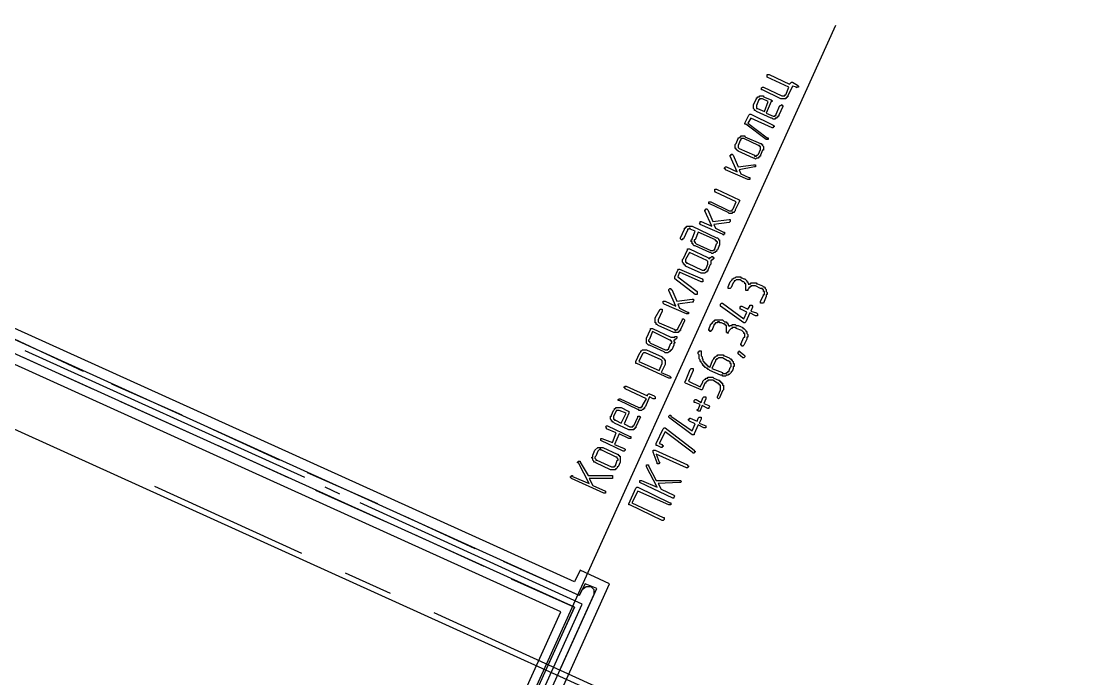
# Model space of a CAD drawing. Header units: millimetres. Extents: x 1 to 1188, y 1 to 840.
# Drawn here: x 205 to 274.5, y 661.6 to 704.5 of the extents above; entities that cross this region are included whole.
import ezdxf

# ---------------------------------------------------------------- set-up
doc = ezdxf.new("R2010")
doc.units = ezdxf.units.MM
doc.layers.add('GEOMETRY', color=7, linetype='Continuous')

msp = doc.modelspace()

# ---------------------------------------------------------------- linework, layer by layer
at = {"layer": 'GEOMETRY'}
for points in [[(46.616, 749.497), (449.588, 566.871)], [(258.071, 704.222), (234.322, 651.771)], [(209.048, 681.68), (204.541, 683.776)], [(223.464, 674.758), (205.239, 683.014)], [(205.048, 682.632), (209.62, 680.536)], [(215.463, 678.822), (210.891, 680.854)], [(211.463, 679.71), (215.97, 677.679)], [(221.813, 675.902), (217.241, 677.996)], [(217.813, 676.854), (222.384, 674.758)], [(228.227, 673.044), (223.654, 675.076)], [(223.273, 669.805), (213.684, 674.186)], [(224.163, 673.932), (228.734, 671.901)], [(225.75, 673.679), (224.797, 674.123)], [(237.306, 657.105), (241.56, 666.503), (227.083, 673.107)], [(234.577, 670.122), (230.004, 672.218)], [(230.576, 671.076), (235.147, 668.98)], [(241.37, 667.075), (236.418, 669.297)], [(229.052, 667.202), (226.131, 668.535)], [(236.926, 668.154), (241.053, 666.313)], [(241.37, 667.075), (241.56, 667.456), (241.815, 667.646), (242.132, 667.646), (242.323, 667.456), (242.323, 667.139), (240.164, 662.376)], [(241.053, 666.313), (239.402, 662.693)], [(246.388, 659.328), (231.909, 665.931)]]:
    msp.add_lwpolyline(points, dxfattribs=at)
for points in [[(231.592, 641.802), (243.339, 667.836), (241.434, 668.726), (241.053, 667.964), (75.827, 742.767), (74.938, 740.861), (76.334, 740.227), (67.064, 719.653), (65.666, 720.288), (64.777, 718.319), (104.845, 700.158), (103.83, 697.872), (105.798, 696.983), (106.814, 699.269), (160.726, 674.885), (159.646, 672.598), (161.615, 671.71), (162.694, 673.996), (229.941, 643.453), (229.623, 642.691)], [(231.273, 642.691), (242.514, 667.519), (241.752, 667.836), (241.37, 667.075), (76.207, 741.941), (75.827, 741.179), (77.223, 740.544), (67.381, 718.827), (65.983, 719.398), (65.603, 718.636), (105.734, 700.476), (104.655, 698.19), (105.481, 697.872), (106.496, 700.158), (161.552, 675.203), (160.535, 672.917), (161.297, 672.535), (162.377, 674.821), (230.83, 643.833), (230.448, 643.008)], [(241.053, 666.313), (77.985, 740.164), (68.143, 718.446), (106.814, 700.92), (161.932, 675.965), (231.21, 644.595)], [(240.164, 665.995), (78.303, 739.338), (69.031, 718.764), (230.83, 645.421)], [(255.023, 700.221), (253.627, 700.856), (253.627, 701.047), (253.753, 701.047), (255.086, 700.413), (255.151, 700.476), (255.214, 700.539), (255.277, 700.539), (255.594, 700.348), (255.658, 700.285), (255.658, 700.221), (255.594, 700.221), (255.531, 700.158), (255.531, 700.221), (255.277, 700.285), (254.959, 699.651), (254.959, 699.586), (254.896, 699.586), (254.896, 699.523), (254.832, 699.523), (254.832, 699.459), (254.515, 699.459), (253.308, 700.031), (253.245, 700.031), (253.245, 700.158), (253.308, 700.221), (253.372, 700.221), (254.579, 699.651), (254.769, 699.651), (254.769, 699.714), (254.832, 699.714)], [(253.563, 698.507), (254.007, 698.317), (254.134, 698.317), (254.134, 698.38), (254.197, 698.38), (254.197, 698.444), (254.452, 699.015), (254.515, 699.015), (254.579, 699.079), (254.579, 699.015), (254.642, 699.015), (254.642, 698.952), (254.389, 698.38), (254.389, 698.317), (254.325, 698.317), (254.325, 698.253), (254.26, 698.253), (254.26, 698.19), (254.134, 698.19), (254.134, 698.127), (254.007, 698.127), (253.944, 698.19), (253.88, 698.19), (252.928, 698.634), (252.864, 698.697), (252.801, 698.697), (252.801, 698.76), (252.738, 698.825), (252.738, 699.079), (252.928, 699.459), (252.928, 699.523), (252.991, 699.523), (252.991, 699.586), (253.118, 699.586), (253.118, 699.651), (253.372, 699.651), (253.372, 699.586), (253.88, 699.396), (253.88, 699.332), (253.944, 699.332), (253.944, 699.269), (253.88, 699.269)], [(253.435, 698.634), (253.69, 699.269), (253.308, 699.459), (253.118, 699.459), (253.118, 699.396), (253.055, 699.396), (253.055, 699.332), (252.928, 699.015), (252.928, 698.825), (252.991, 698.825)], [(254.007, 697.745), (254.07, 697.681), (254.07, 697.618), (254.007, 697.618), (254.007, 697.555), (253.944, 697.555), (252.546, 698.19), (252.356, 697.872), (253.627, 696.919), (253.69, 696.919), (253.69, 696.793), (253.563, 696.793), (252.229, 697.808), (252.166, 697.808), (252.166, 697.872), (252.419, 698.38), (252.483, 698.444), (252.546, 698.444)], [(253.181, 696.539), (253.245, 696.539), (253.245, 696.476), (253.308, 696.476), (253.308, 696.411), (253.372, 696.348), (253.372, 696.094), (253.308, 696.094), (253.181, 695.777), (253.181, 695.714), (253.118, 695.714), (253.118, 695.65), (253.055, 695.65), (253.055, 695.585), (252.928, 695.585), (252.864, 695.522), (252.801, 695.585), (252.738, 695.585), (251.721, 696.031), (251.594, 696.157), (251.594, 696.221), (251.531, 696.221), (251.531, 696.476), (251.594, 696.539), (251.721, 696.856), (251.721, 696.919), (251.784, 696.919), (251.848, 696.983), (251.911, 696.983), (251.911, 697.046), (252.166, 697.046), (252.166, 696.983)], [(253.055, 696.411), (252.102, 696.856), (251.911, 696.856), (251.911, 696.793), (251.848, 696.729), (251.721, 696.411), (251.721, 696.284), (251.784, 696.221), (252.801, 695.777), (252.801, 695.714), (252.928, 695.714), (252.928, 695.777), (252.991, 695.777), (253.055, 695.84), (253.181, 696.157), (253.181, 696.348), (253.118, 696.348), (253.118, 696.411)], [(251.721, 695.015), (252.738, 695.142), (252.864, 695.142), (252.864, 695.015), (252.801, 695.015), (251.784, 694.823), (251.911, 694.57), (252.419, 694.316), (252.483, 694.316), (252.483, 694.189), (252.356, 694.189), (250.895, 694.823), (250.895, 694.888), (250.832, 694.888), (250.832, 694.952), (250.895, 695.015), (250.959, 695.015), (251.657, 694.697), (251.214, 695.714), (251.214, 695.777), (251.277, 695.777), (251.277, 695.84), (251.34, 695.84), (251.404, 695.777)], [(251.784, 692.856), (251.848, 692.792), (251.784, 692.792), (251.784, 692.729), (251.531, 692.22), (251.531, 692.157), (251.467, 692.094), (251.467, 692.03), (251.34, 692.03), (251.34, 691.967), (251.15, 691.967), (251.085, 692.03), (249.88, 692.602), (249.816, 692.602), (249.816, 692.729), (249.943, 692.729), (251.15, 692.157), (251.34, 692.157), (251.34, 692.22), (251.404, 692.284), (251.594, 692.729), (250.26, 693.364), (250.197, 693.427), (250.197, 693.554), (250.323, 693.554)], [(250.07, 691.458), (251.15, 691.585), (251.214, 691.585), (251.214, 691.458), (251.15, 691.395), (250.133, 691.268), (250.26, 691.014), (250.769, 690.76), (250.832, 690.76), (250.832, 690.633), (250.769, 690.633), (250.769, 690.569), (250.705, 690.633), (249.244, 691.268), (249.244, 691.331), (249.181, 691.331), (249.244, 691.395), (249.244, 691.458), (249.308, 691.458), (250.006, 691.141), (249.563, 692.157), (249.563, 692.22), (249.626, 692.22), (249.626, 692.284), (249.689, 692.284), (249.753, 692.22)], [(248.927, 690.823), (248.609, 690.951), (248.609, 691.014), (248.546, 691.014), (248.482, 690.951), (248.419, 690.951), (248.419, 690.888), (248.165, 690.316), (248.102, 690.316), (248.102, 690.252), (248.039, 690.252), (247.975, 690.316), (247.975, 690.379), (248.229, 690.951), (248.229, 691.014), (248.292, 691.014), (248.292, 691.078), (248.356, 691.078), (248.356, 691.141), (248.736, 691.141), (250.323, 690.379), (250.388, 690.379), (250.452, 690.316), (250.452, 690.252), (250.515, 690.252), (250.515, 689.934), (250.388, 689.617), (250.323, 689.554), (250.323, 689.49), (250.26, 689.49), (250.197, 689.427), (250.133, 689.427), (250.07, 689.364), (250.006, 689.364), (249.943, 689.427), (249.88, 689.427), (248.927, 689.871), (248.864, 689.871), (248.801, 689.934), (248.801, 689.998), (248.736, 689.998), (248.736, 690.126), (248.673, 690.126), (248.673, 690.252), (248.736, 690.252), (248.736, 690.316)], [(249.118, 690.76), (248.927, 690.252), (248.864, 690.252), (248.864, 690.126), (248.927, 690.126), (248.927, 690.061), (248.991, 689.998), (249.943, 689.554), (250.07, 689.554), (250.133, 689.617), (250.197, 689.617), (250.197, 689.681), (250.323, 689.998), (250.388, 690.061), (250.388, 690.126), (250.323, 690.126), (250.323, 690.189), (250.26, 690.189), (250.26, 690.252)], [(249.943, 689.109), (250.006, 689.172), (250.07, 689.172), (250.07, 689.109), (250.133, 689.109), (250.133, 689.045), (250.07, 688.982), (250.006, 688.982), (250.006, 688.919), (249.943, 688.919), (249.943, 688.665), (249.88, 688.602), (249.753, 688.283), (249.753, 688.22), (249.689, 688.22), (249.689, 688.156), (249.626, 688.156), (249.563, 688.093), (249.308, 688.093), (248.292, 688.538), (248.292, 688.602), (248.229, 688.602), (248.229, 688.665), (248.165, 688.665), (248.165, 688.728), (248.102, 688.792), (248.102, 688.982), (248.165, 689.045), (248.419, 689.617), (248.419, 689.681), (248.546, 689.681), (249.753, 689.109), (249.816, 689.045), (249.88, 689.045), (249.88, 689.109)], [(249.689, 688.919), (248.546, 689.427), (248.292, 688.982), (248.292, 688.792), (248.356, 688.792), (248.356, 688.728), (248.419, 688.728), (249.371, 688.283), (249.563, 688.283), (249.563, 688.347), (249.626, 688.347), (249.753, 688.665), (249.753, 688.855)], [(249.371, 687.713), (249.435, 687.648), (249.435, 687.521), (249.308, 687.521), (247.91, 688.156), (247.784, 687.839), (249.054, 686.886), (249.054, 686.696), (248.927, 686.696), (247.594, 687.713), (247.594, 687.839), (247.784, 688.283), (247.847, 688.347), (247.91, 688.347)], [(252.419, 687.331), (252.419, 687.394), (252.546, 687.394), (252.546, 687.458), (252.928, 687.458), (252.928, 687.394), (252.991, 687.394), (253.308, 687.268), (253.372, 687.204), (253.435, 687.204), (253.435, 687.141), (253.498, 687.141), (253.498, 687.077), (253.563, 687.014), (253.563, 686.886), (253.627, 686.823), (253.627, 686.696), (253.563, 686.696), (253.563, 686.569), (253.372, 686.125), (253.181, 686.125), (253.181, 686.252), (253.372, 686.632), (253.372, 686.696), (253.435, 686.696), (253.435, 686.886), (253.372, 686.886), (253.372, 687.014), (253.308, 687.014), (253.308, 687.077), (253.181, 687.077), (252.864, 687.268), (252.546, 687.268), (252.546, 687.204), (252.483, 687.204), (252.483, 687.141), (252.419, 687.141), (252.419, 687.077), (252.356, 687.014), (252.356, 686.951), (252.229, 686.951), (252.229, 687.394), (252.166, 687.394), (252.166, 687.458), (252.102, 687.521), (252.039, 687.521), (251.848, 687.648), (251.594, 687.648), (251.531, 687.585), (251.467, 687.585), (251.467, 687.521), (251.404, 687.458), (251.277, 687.141), (251.214, 687.077), (251.085, 687.077), (251.085, 687.204), (251.214, 687.521), (251.34, 687.648), (251.34, 687.713), (251.404, 687.713), (251.467, 687.776), (251.531, 687.776), (251.594, 687.839), (251.911, 687.839), (251.911, 687.776), (251.976, 687.776), (252.102, 687.713), (252.166, 687.713), (252.229, 687.648), (252.293, 687.585), (252.293, 687.521), (252.356, 687.521), (252.356, 687.458), (252.419, 687.394)], [(247.72, 686.252), (248.736, 686.379), (248.801, 686.379), (248.864, 686.315), (248.801, 686.252), (248.801, 686.189), (248.736, 686.189), (247.784, 686.06), (247.91, 685.807), (248.419, 685.553), (248.482, 685.553), (248.482, 685.427), (248.356, 685.427), (246.895, 686.06), (246.831, 686.125), (246.831, 686.252), (246.958, 686.252), (247.657, 685.934), (247.213, 686.951), (247.213, 687.014), (247.277, 687.077), (247.34, 687.077), (247.34, 687.014), (247.403, 687.014)], [(248.229, 684.981), (247.975, 684.41), (247.975, 684.346), (247.91, 684.346), (247.91, 684.283), (247.847, 684.283), (247.847, 684.219), (247.53, 684.219), (246.514, 684.664), (246.451, 684.728), (246.388, 684.728), (246.388, 684.855), (246.323, 684.855), (246.323, 685.172), (246.641, 685.744), (246.768, 685.744), (246.768, 685.617), (246.514, 685.045), (246.514, 684.918), (246.578, 684.855), (247.594, 684.41), (247.594, 684.346), (247.657, 684.346), (247.72, 684.41), (247.784, 684.41), (247.784, 684.473), (248.102, 685.045), (248.102, 685.108), (248.165, 685.108), (248.229, 685.045)], [(252.356, 685.744), (252.483, 685.934), (252.483, 685.997), (252.61, 685.997), (252.673, 685.934), (252.673, 685.87), (252.546, 685.617), (252.928, 685.49), (252.991, 685.427), (252.991, 685.298), (252.864, 685.298), (252.483, 685.49), (252.229, 684.918), (252.166, 684.855), (252.102, 684.855), (250.578, 685.934), (250.578, 686.06), (250.642, 686.125), (250.705, 686.125), (252.102, 685.108), (252.293, 685.553), (251.911, 685.744), (251.848, 685.744), (251.848, 685.87), (251.911, 685.934), (251.976, 685.934)], [(251.15, 684.601), (251.214, 684.664), (251.34, 684.664), (251.34, 684.728), (251.531, 684.728), (251.594, 684.664), (251.721, 684.664), (252.039, 684.538), (252.039, 684.473), (252.102, 684.473), (252.229, 684.346), (252.229, 684.283), (252.293, 684.283), (252.293, 684.156), (252.356, 684.093), (252.356, 683.902), (252.293, 683.902), (252.293, 683.776), (252.102, 683.394), (252.039, 683.331), (251.976, 683.331), (251.976, 683.394), (251.911, 683.394), (251.911, 683.457), (252.102, 683.902), (252.166, 683.902), (252.166, 684.156), (252.102, 684.156), (252.102, 684.219), (251.976, 684.346), (251.594, 684.473), (251.594, 684.538), (251.34, 684.538), (251.34, 684.473), (251.277, 684.473), (251.15, 684.346), (251.085, 684.219), (251.022, 684.156), (251.022, 684.219), (250.959, 684.219), (250.959, 684.664), (250.895, 684.664), (250.895, 684.728), (250.832, 684.728), (250.832, 684.791), (250.769, 684.791), (250.642, 684.855), (250.515, 684.855), (250.515, 684.918), (250.388, 684.918), (250.388, 684.855), (250.26, 684.855), (250.197, 684.791), (250.197, 684.728), (250.133, 684.728), (250.133, 684.664), (250.006, 684.346), (249.943, 684.346), (249.943, 684.283), (249.88, 684.283), (249.88, 684.346), (249.816, 684.346), (249.816, 684.41), (249.943, 684.791), (250.006, 684.791), (250.006, 684.855), (250.07, 684.855), (250.07, 684.918), (250.133, 684.981), (250.197, 684.981), (250.197, 685.045), (250.705, 685.045), (250.832, 684.918), (250.959, 684.918), (250.959, 684.855), (251.022, 684.855), (251.022, 684.791), (251.085, 684.791), (251.085, 684.664), (251.15, 684.664)], [(247.594, 683.902), (247.594, 683.966), (247.72, 683.966), (247.72, 683.839), (247.657, 683.776), (247.594, 683.776), (247.594, 683.711), (247.53, 683.711), (247.53, 683.648), (247.594, 683.584), (247.594, 683.521), (247.53, 683.521), (247.53, 683.394), (247.403, 683.077), (247.34, 683.077), (247.34, 683.014), (247.277, 683.014), (247.277, 682.95), (247.213, 682.95), (247.148, 682.885), (246.958, 682.885), (246.895, 682.95), (245.943, 683.394), (245.879, 683.394), (245.752, 683.521), (245.752, 683.839), (246.006, 684.41), (246.006, 684.473), (246.133, 684.473), (247.34, 683.902)], [(247.277, 683.711), (246.133, 684.283), (245.943, 683.776), (245.879, 683.711), (245.879, 683.648), (245.943, 683.648), (245.943, 683.584), (246.006, 683.521), (246.958, 683.077), (247.148, 683.077), (247.148, 683.14), (247.213, 683.14), (247.213, 683.204), (247.34, 683.521), (247.403, 683.521), (247.403, 683.648), (247.34, 683.648), (247.34, 683.711)], [(246.705, 681.616), (247.277, 681.363), (247.34, 681.298), (247.34, 681.235), (247.213, 681.235), (245.117, 682.188), (245.054, 682.188), (245.054, 682.315), (245.307, 682.885), (245.371, 682.95), (245.371, 683.014), (245.434, 683.014), (245.498, 683.077), (245.752, 683.077), (246.768, 682.632), (246.768, 682.569), (246.831, 682.569), (246.895, 682.505), (246.895, 682.442), (246.958, 682.442), (246.958, 682.123)], [(249.88, 681.743), (249.816, 681.806), (249.753, 681.806), (249.753, 681.87), (249.689, 681.87), (249.626, 681.933), (249.563, 681.933), (249.563, 681.997), (249.498, 681.997), (249.498, 682.06), (249.435, 682.06), (249.435, 682.123), (249.371, 682.188), (249.308, 682.252), (249.308, 682.315), (249.244, 682.315), (249.244, 682.442), (249.181, 682.505), (249.181, 682.759), (249.118, 682.822), (249.118, 682.95), (249.181, 682.95), (249.181, 683.014), (249.308, 683.014), (249.308, 682.695), (249.371, 682.632), (249.371, 682.505), (249.435, 682.505), (249.435, 682.378), (249.498, 682.315), (249.498, 682.252), (249.563, 682.252), (249.563, 682.188), (249.626, 682.188), (249.626, 682.123), (249.689, 682.123), (249.689, 682.06), (249.753, 682.06), (249.753, 681.997), (249.816, 681.997), (249.88, 681.933), (250.07, 682.442), (250.133, 682.505), (250.133, 682.569), (250.197, 682.569), (250.197, 682.632), (250.26, 682.632), (250.323, 682.695), (250.388, 682.695), (250.388, 682.759), (250.769, 682.759), (250.769, 682.695), (250.832, 682.695), (251.15, 682.569), (251.214, 682.505), (251.277, 682.505), (251.277, 682.442), (251.34, 682.442), (251.34, 682.378), (251.404, 682.315), (251.404, 682.188), (251.467, 682.188), (251.467, 681.997), (251.404, 681.997), (251.404, 681.87), (251.34, 681.68), (251.277, 681.68), (251.277, 681.616), (251.15, 681.489), (251.085, 681.489), (251.085, 681.426), (250.959, 681.426), (250.895, 681.363), (250.705, 681.363), (250.705, 681.426), (250.578, 681.426)], [(252.102, 682.759), (252.166, 682.695), (252.166, 682.632), (252.102, 682.569), (252.039, 682.569), (251.721, 682.822), (251.721, 682.95), (251.784, 682.95), (251.784, 683.014), (251.848, 682.95)], [(246.578, 681.743), (246.768, 682.188), (246.768, 682.378), (246.705, 682.442), (245.689, 682.885), (245.561, 682.885), (245.498, 682.822), (245.244, 682.315)], [(250.006, 681.87), (250.705, 681.616), (250.705, 681.553), (250.959, 681.553), (250.959, 681.616), (251.022, 681.616), (251.085, 681.68), (251.15, 681.68), (251.15, 681.743), (251.214, 681.933), (251.277, 681.997), (251.277, 682.188), (251.214, 682.188), (251.214, 682.315), (251.15, 682.315), (251.085, 682.378), (251.022, 682.378), (250.705, 682.569), (250.452, 682.569), (250.388, 682.505), (250.323, 682.505), (250.323, 682.442), (250.26, 682.442), (250.26, 682.378)], [(250.452, 681.108), (250.515, 681.108), (250.515, 681.044), (250.578, 681.044), (250.578, 680.981), (250.642, 680.981), (250.642, 680.918), (250.705, 680.918), (250.705, 680.791), (250.769, 680.791), (250.769, 680.473), (250.705, 680.409), (250.515, 679.965), (250.452, 679.902), (250.388, 679.965), (250.388, 680.029), (250.578, 680.473), (250.578, 680.791), (250.515, 680.791), (250.515, 680.854), (250.452, 680.854), (250.452, 680.918), (250.388, 680.918), (250.07, 681.108), (249.753, 681.108), (249.753, 681.044), (249.689, 681.044), (249.626, 680.981), (249.626, 680.918), (249.563, 680.918), (249.371, 680.473), (249.308, 680.473), (248.292, 680.918), (248.229, 680.981), (248.292, 681.044), (248.609, 681.806), (248.673, 681.87), (248.801, 681.87), (248.801, 681.743), (248.482, 681.044), (249.244, 680.664), (249.435, 680.981), (249.435, 681.044), (249.498, 681.108), (249.563, 681.171), (249.626, 681.171), (249.626, 681.235), (249.753, 681.235), (249.753, 681.298), (250.07, 681.298), (250.133, 681.235)], [(245.752, 679.902), (244.355, 680.536), (244.355, 680.601), (244.292, 680.601), (244.292, 680.664), (244.355, 680.727), (244.419, 680.727), (245.816, 680.092), (245.816, 680.156), (245.879, 680.219), (245.943, 680.219), (246.26, 680.092), (246.323, 680.029), (246.323, 679.902), (246.196, 679.902), (245.943, 680.029), (245.689, 679.394), (245.626, 679.33), (245.626, 679.267), (245.561, 679.267), (245.561, 679.203), (245.498, 679.203), (245.434, 679.14), (245.244, 679.14), (245.244, 679.203), (245.181, 679.203), (243.973, 679.775), (243.91, 679.775), (243.91, 679.839), (243.973, 679.902), (244.038, 679.902), (245.244, 679.33), (245.434, 679.33), (245.434, 679.394), (245.498, 679.394), (245.498, 679.457)], [(249.308, 679.647), (249.435, 679.965), (249.498, 680.029), (249.626, 680.029), (249.626, 679.902), (249.498, 679.584), (249.816, 679.457), (249.88, 679.394), (249.816, 679.33), (249.816, 679.267), (249.753, 679.267), (249.371, 679.457), (249.244, 679.14), (249.244, 679.077), (249.118, 679.077), (249.118, 679.14), (249.054, 679.14), (249.054, 679.203), (249.118, 679.203), (249.244, 679.52), (248.927, 679.647), (248.864, 679.647), (248.864, 679.775), (248.927, 679.839), (248.991, 679.839)], [(244.292, 678.251), (244.672, 678.06), (244.864, 678.06), (244.864, 678.123), (244.927, 678.123), (245.181, 678.695), (245.181, 678.758), (245.307, 678.758), (245.307, 678.695), (245.371, 678.695), (245.307, 678.631), (245.054, 678.06), (245.054, 677.996), (244.99, 677.996), (244.99, 677.933), (244.927, 677.933), (244.927, 677.869), (244.609, 677.869), (243.656, 678.314), (243.593, 678.378), (243.53, 678.378), (243.53, 678.441), (243.466, 678.441), (243.466, 678.505), (243.403, 678.568), (243.403, 678.758), (243.466, 678.758), (243.466, 678.822), (243.593, 679.14), (243.656, 679.203), (243.656, 679.267), (243.72, 679.267), (243.783, 679.33), (244.102, 679.33), (244.545, 679.077), (244.609, 679.077), (244.609, 678.948)], [(244.102, 678.314), (244.419, 678.948), (243.973, 679.14), (243.783, 679.14), (243.783, 679.077), (243.593, 678.758), (243.593, 678.568), (243.656, 678.568), (243.656, 678.505), (243.72, 678.505)], [(249.054, 678.441), (249.118, 678.631), (249.181, 678.695), (249.308, 678.695), (249.308, 678.568), (249.181, 678.314), (249.626, 678.123), (249.626, 677.996), (249.498, 677.996), (249.118, 678.188), (248.864, 677.616), (248.864, 677.552), (248.736, 677.552), (247.277, 678.631), (247.213, 678.695), (247.213, 678.758), (247.277, 678.822), (247.34, 678.822), (247.34, 678.758), (248.736, 677.806), (248.927, 678.251), (248.546, 678.441), (248.482, 678.505), (248.482, 678.568), (248.546, 678.568), (248.546, 678.631), (248.609, 678.631)], [(243.783, 677.679), (243.148, 677.933), (243.148, 677.996), (243.085, 678.06), (243.148, 678.123), (243.213, 678.123), (244.672, 677.426), (244.735, 677.426), (244.735, 677.298), (244.609, 677.298), (243.973, 677.616), (243.656, 676.917), (244.292, 676.664), (244.355, 676.6), (244.355, 676.535), (244.292, 676.472), (244.228, 676.472), (242.768, 677.171), (242.768, 677.298), (242.831, 677.298), (243.53, 677.044)], [(246.958, 677.996), (248.864, 676.535), (248.864, 676.472), (248.927, 676.472), (248.927, 676.409), (248.864, 676.409), (248.864, 676.345), (248.801, 676.345), (248.736, 676.409), (246.958, 677.743), (246.578, 676.981), (246.768, 676.917), (246.768, 676.854), (246.831, 676.854), (246.831, 676.79), (246.768, 676.79), (246.768, 676.727), (246.705, 676.727), (246.451, 676.854), (246.388, 676.854), (246.388, 676.981), (246.831, 677.933), (246.895, 677.996)], [(243.847, 676.282), (243.91, 676.282), (243.91, 676.219), (243.973, 676.219), (243.973, 676.155), (244.038, 676.155), (244.038, 675.773), (243.91, 675.456), (243.847, 675.456), (243.847, 675.393), (243.783, 675.33), (243.72, 675.33), (243.72, 675.266), (243.403, 675.266), (242.451, 675.71), (242.386, 675.773), (242.323, 675.773), (242.323, 675.838), (242.259, 675.902), (242.259, 676.028), (242.196, 676.028), (242.196, 676.092), (242.259, 676.092), (242.259, 676.219), (242.386, 676.535), (242.577, 676.727), (242.894, 676.727)], [(243.783, 676.092), (242.831, 676.535), (242.768, 676.535), (242.768, 676.6), (242.704, 676.6), (242.641, 676.535), (242.577, 676.472), (242.451, 676.155), (242.386, 676.092), (242.386, 676.028), (242.451, 675.965), (242.451, 675.902), (242.514, 675.902), (243.466, 675.456), (243.656, 675.456), (243.656, 675.52), (243.72, 675.52), (243.847, 675.902), (243.91, 675.902), (243.91, 675.965), (243.847, 676.028), (243.847, 676.092)], [(248.419, 675.583), (248.419, 675.52), (248.482, 675.52), (248.482, 675.456), (248.419, 675.393), (248.356, 675.393), (246.388, 676.282), (246.578, 675.773), (246.641, 675.71), (246.578, 675.71), (246.578, 675.647), (246.451, 675.647), (246.451, 675.71), (246.196, 676.409), (246.196, 676.535), (246.323, 676.535)], [(242.259, 674.251), (243.085, 673.869), (243.085, 673.742), (242.958, 673.742), (240.863, 674.694), (240.798, 674.758), (240.798, 674.821), (240.863, 674.821), (240.863, 674.885), (240.927, 674.885), (240.927, 674.821), (242.006, 674.377), (241.307, 675.71), (241.244, 675.71), (241.244, 675.773), (241.307, 675.838), (241.434, 675.838), (241.434, 675.773), (241.942, 674.885), (243.53, 674.885), (243.53, 674.694), (242.006, 674.694)], [(246.705, 673.996), (247.53, 673.615), (247.594, 673.552), (247.53, 673.489), (247.53, 673.425), (247.467, 673.425), (245.307, 674.441), (245.307, 674.568), (245.434, 674.568), (246.451, 674.123), (245.752, 675.456), (245.752, 675.583), (245.879, 675.583), (245.879, 675.52), (246.388, 674.568), (247.975, 674.568), (248.039, 674.504), (247.975, 674.441), (247.91, 674.441), (246.514, 674.377)], [(247.277, 673.107), (247.34, 673.107), (247.34, 672.98), (247.213, 672.98), (245.181, 673.869), (244.8, 673.107), (246.831, 672.155), (246.895, 672.155), (246.895, 672.028), (246.831, 671.964), (246.768, 671.964), (244.672, 672.98), (244.609, 672.98), (244.609, 673.044), (245.054, 674.059), (245.117, 674.123), (245.181, 674.123)]]:
    msp.add_lwpolyline(points, close=True, dxfattribs=at)

doc.saveas('drawing.dxf')
